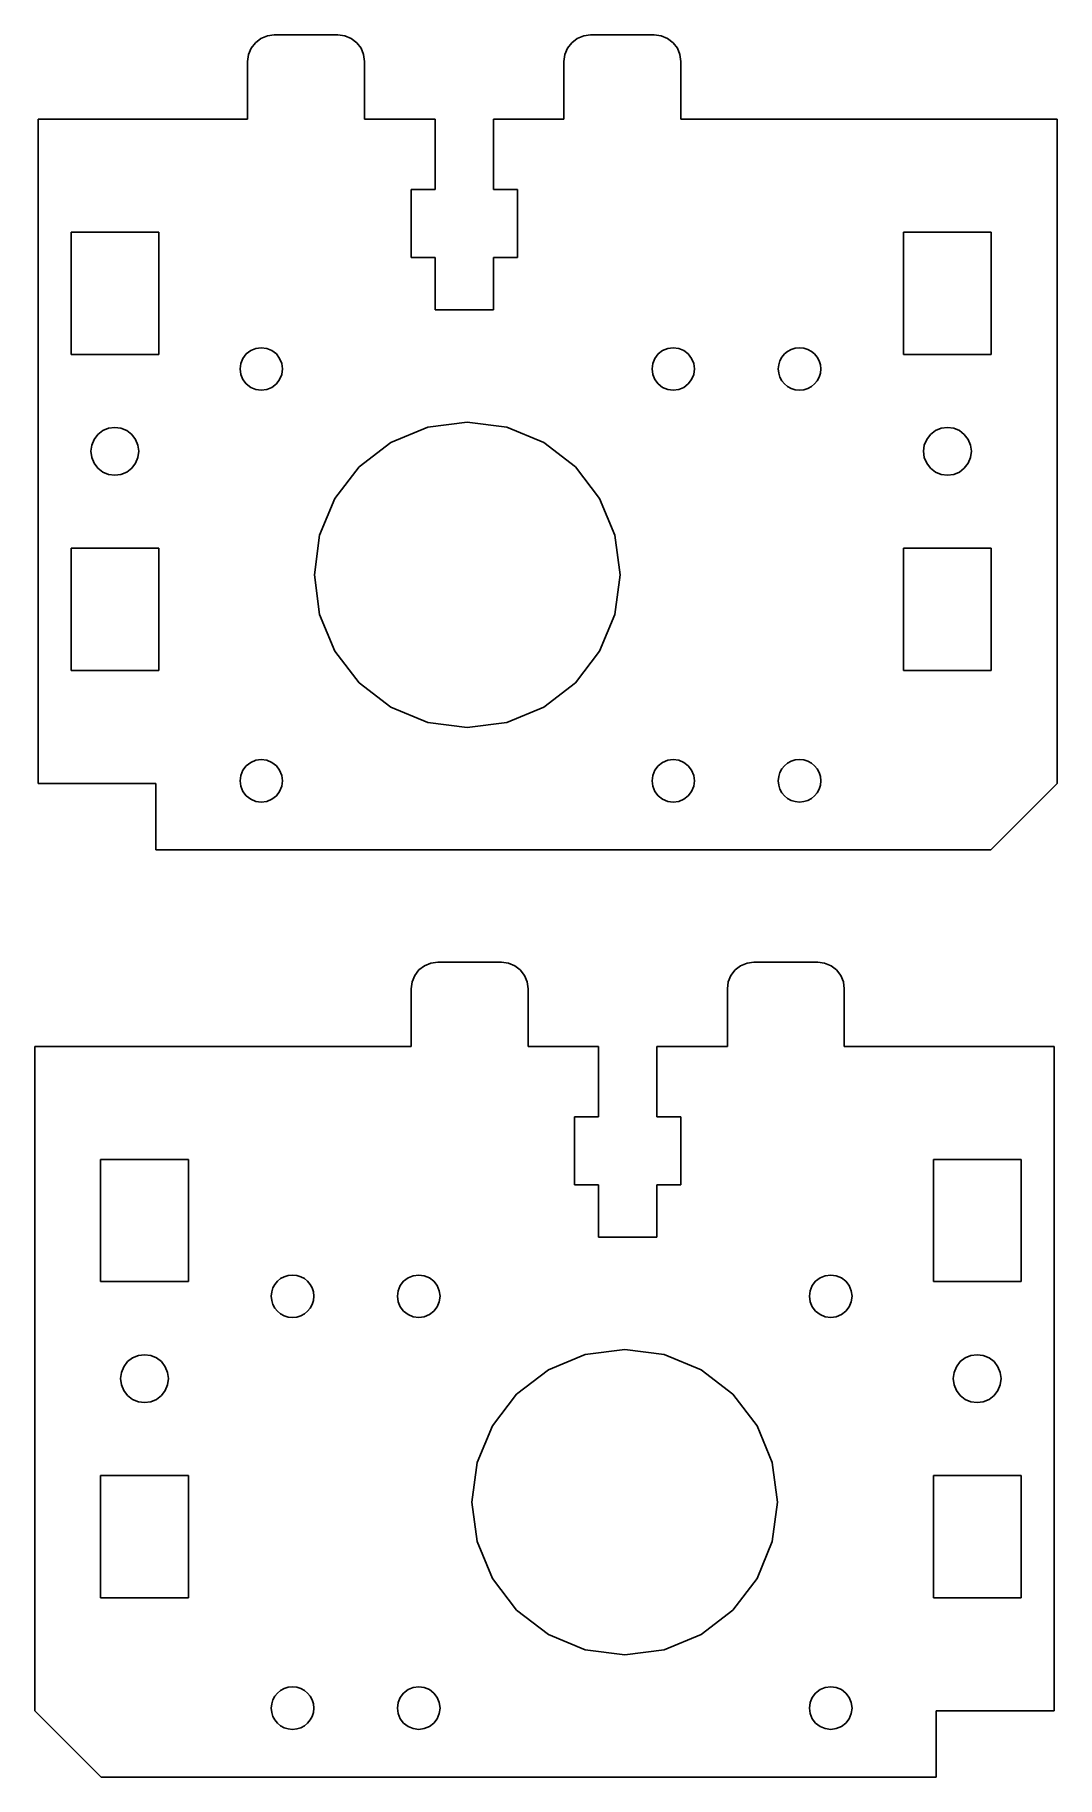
# Model space of a CAD drawing. Header units: millimetres. Extents: x 18 to 95, y 6 to 137.
import ezdxf

# ---------------------------------------------------------------- set-up
doc = ezdxf.new("R2010")
doc.units = ezdxf.units.MM

msp = doc.modelspace()

# ---------------------------------------------------------------- linework, layer by layer
for p, q in [((33.94, 136.03), (34.26, 136.44)), ((34.26, 136.44), (34.67, 136.76)), ((34.67, 136.76), (35.16, 136.96)), ((35.16, 136.96), (35.67, 137.03)), ((35.67, 137.03), (40.47, 137.03)), ((40.99, 136.96), (40.47, 137.03)), ((41.47, 136.76), (40.99, 136.96)), ((41.89, 136.44), (41.47, 136.76)), ((42.21, 136.03), (41.89, 136.44)), ((57.74, 136.03), (58.06, 136.44)), ((58.06, 136.44), (58.47, 136.76)), ((58.47, 136.76), (58.96, 136.96)), ((58.96, 136.96), (59.47, 137.03)), ((59.47, 137.03), (64.27, 137.03)), ((64.79, 136.96), (64.27, 137.03)), ((65.27, 136.76), (64.79, 136.96)), ((65.69, 136.44), (65.27, 136.76)), ((66.01, 136.03), (65.69, 136.44)), ((33.67, 135.03), (33.74, 135.55)), ((33.74, 135.55), (33.94, 136.03)), ((42.4, 135.55), (42.21, 136.03)), ((42.47, 135.03), (42.4, 135.55)), ((57.47, 135.03), (57.54, 135.55)), ((57.54, 135.55), (57.74, 136.03)), ((66.2, 135.55), (66.01, 136.03)), ((66.27, 135.03), (66.2, 135.55)), ((33.67, 130.68), (33.67, 135.03)), ((42.47, 135.03), (42.47, 130.68)), ((57.47, 130.68), (57.47, 135.03)), ((66.27, 135.03), (66.27, 130.68)), ((17.9, 130.68), (33.67, 130.68)), ((17.9, 80.68), (17.9, 130.68)), ((42.47, 130.68), (47.77, 130.68)), ((47.77, 130.68), (47.77, 125.38)), ((52.17, 130.68), (57.47, 130.68)), ((52.17, 125.38), (52.17, 130.68)), ((66.27, 130.68), (81.9, 130.68)), ((81.9, 130.68), (94.59, 130.68)), ((94.59, 80.68), (94.59, 130.68)), ((47.77, 125.38), (45.97, 125.38)), ((45.97, 125.38), (45.97, 120.28)), ((53.97, 125.38), (52.17, 125.38)), ((53.97, 120.28), (53.97, 125.38)), ((20.38, 122.18), (20.38, 112.98)), ((26.98, 122.18), (20.38, 122.18)), ((26.98, 112.98), (26.98, 122.18)), ((89.63, 122.18), (83.03, 122.18)), ((83.03, 122.18), (83.03, 112.98)), ((89.63, 112.98), (89.63, 122.18)), ((45.97, 120.28), (47.77, 120.28)), ((47.77, 120.28), (47.77, 116.33)), ((52.17, 120.28), (53.97, 120.28)), ((52.17, 116.33), (52.17, 120.28)), ((52.17, 116.33), (47.77, 116.33)), ((20.38, 112.98), (26.98, 112.98)), ((33.57, 113.01), (33.31, 112.68)), ((33.9, 113.27), (33.57, 113.01)), ((34.28, 113.43), (33.9, 113.27)), ((34.7, 113.48), (34.28, 113.43)), ((35.11, 113.43), (34.7, 113.48)), ((35.5, 113.27), (35.11, 113.43)), ((35.83, 113.01), (35.5, 113.27)), ((36.08, 112.68), (35.83, 113.01)), ((64.57, 113.01), (64.31, 112.68)), ((64.9, 113.27), (64.57, 113.01)), ((65.28, 113.43), (64.9, 113.27)), ((65.7, 113.48), (65.28, 113.43)), ((66.11, 113.43), (65.7, 113.48)), ((66.5, 113.27), (66.11, 113.43)), ((66.83, 113.01), (66.5, 113.27)), ((67.08, 112.68), (66.83, 113.01)), ((83.03, 112.98), (89.63, 112.98)), ((33.15, 112.29), (33.1, 111.88)), ((33.1, 111.88), (33.15, 111.47)), ((33.31, 112.68), (33.15, 112.29)), ((36.24, 112.29), (36.08, 112.68)), ((36.3, 111.88), (36.24, 112.29)), ((36.24, 111.47), (36.3, 111.88)), ((64.15, 112.29), (64.1, 111.88)), ((64.1, 111.88), (64.15, 111.47)), ((64.31, 112.68), (64.15, 112.29)), ((67.24, 112.29), (67.08, 112.68)), ((67.3, 111.88), (67.24, 112.29)), ((67.24, 111.47), (67.3, 111.88)), ((33.15, 111.47), (33.31, 111.08)), ((33.31, 111.08), (33.57, 110.75)), ((33.57, 110.75), (33.9, 110.49)), ((33.9, 110.49), (34.28, 110.33)), ((34.28, 110.33), (34.7, 110.28)), ((34.7, 110.28), (35.11, 110.33)), ((35.11, 110.33), (35.5, 110.49)), ((35.5, 110.49), (35.83, 110.75)), ((35.83, 110.75), (36.08, 111.08)), ((36.08, 111.08), (36.24, 111.47)), ((64.15, 111.47), (64.31, 111.08)), ((64.31, 111.08), (64.57, 110.75)), ((64.57, 110.75), (64.9, 110.49)), ((64.9, 110.49), (65.28, 110.33)), ((65.28, 110.33), (65.7, 110.28)), ((65.7, 110.28), (66.11, 110.33)), ((66.11, 110.33), (66.5, 110.49)), ((66.5, 110.49), (66.83, 110.75)), ((66.83, 110.75), (67.08, 111.08)), ((67.08, 111.08), (67.24, 111.47)), ((50.2, 107.88), (47.22, 107.49)), ((53.17, 107.49), (50.2, 107.88)), ((22.12, 106.58), (21.94, 106.15)), ((22.4, 106.95), (22.12, 106.58)), ((22.78, 107.24), (22.4, 106.95)), ((23.21, 107.42), (22.78, 107.24)), ((23.68, 107.48), (23.21, 107.42)), ((24.14, 107.42), (23.68, 107.48)), ((24.58, 107.24), (24.14, 107.42)), ((24.95, 106.95), (24.58, 107.24)), ((25.24, 106.58), (24.95, 106.95)), ((25.42, 106.15), (25.24, 106.58)), ((44.45, 106.34), (42.07, 104.51)), ((47.22, 107.49), (44.45, 106.34)), ((55.95, 106.34), (53.17, 107.49)), ((58.33, 104.51), (55.95, 106.34)), ((84.77, 106.58), (84.59, 106.15)), ((85.06, 106.95), (84.77, 106.58)), ((85.43, 107.24), (85.06, 106.95)), ((85.86, 107.42), (85.43, 107.24)), ((86.33, 107.48), (85.86, 107.42)), ((86.8, 107.42), (86.33, 107.48)), ((87.23, 107.24), (86.8, 107.42)), ((87.6, 106.95), (87.23, 107.24)), ((87.89, 106.58), (87.6, 106.95)), ((88.07, 106.15), (87.89, 106.58)), ((21.94, 106.15), (21.88, 105.68)), ((21.88, 105.68), (21.94, 105.21)), ((21.94, 105.21), (22.12, 104.78)), ((25.24, 104.78), (25.42, 105.21)), ((25.48, 105.68), (25.42, 106.15)), ((25.42, 105.21), (25.48, 105.68)), ((84.59, 106.15), (84.53, 105.68)), ((84.53, 105.68), (84.59, 105.21)), ((84.59, 105.21), (84.77, 104.78)), ((87.89, 104.78), (88.07, 105.21)), ((88.13, 105.68), (88.07, 106.15)), ((88.07, 105.21), (88.13, 105.68)), ((22.12, 104.78), (22.4, 104.41)), ((22.4, 104.41), (22.78, 104.12)), ((22.78, 104.12), (23.21, 103.94)), ((23.21, 103.94), (23.68, 103.88)), ((23.68, 103.88), (24.14, 103.94)), ((24.14, 103.94), (24.58, 104.12)), ((24.58, 104.12), (24.95, 104.41)), ((24.95, 104.41), (25.24, 104.78)), ((42.07, 104.51), (40.24, 102.13)), ((60.16, 102.13), (58.33, 104.51)), ((84.77, 104.78), (85.06, 104.41)), ((85.06, 104.41), (85.43, 104.12)), ((85.43, 104.12), (85.86, 103.94)), ((85.86, 103.94), (86.33, 103.88)), ((86.33, 103.88), (86.8, 103.94)), ((86.8, 103.94), (87.23, 104.12)), ((87.23, 104.12), (87.6, 104.41)), ((87.6, 104.41), (87.89, 104.78)), ((40.24, 102.13), (39.09, 99.36)), ((61.31, 99.36), (60.16, 102.13)), ((20.38, 98.38), (20.38, 89.18)), ((26.98, 98.38), (20.38, 98.38)), ((26.98, 89.18), (26.98, 98.38)), ((39.09, 99.36), (38.7, 96.38)), ((61.7, 96.38), (61.31, 99.36)), ((83.03, 98.38), (83.03, 89.18)), ((89.63, 98.38), (83.03, 98.38)), ((89.63, 89.18), (89.63, 98.38)), ((38.7, 96.38), (39.09, 93.4)), ((61.31, 93.4), (61.7, 96.38)), ((39.09, 93.4), (40.24, 90.63)), ((60.16, 90.63), (61.31, 93.4)), ((40.24, 90.63), (42.07, 88.25)), ((58.33, 88.25), (60.16, 90.63)), ((20.38, 89.18), (26.98, 89.18)), ((42.07, 88.25), (44.45, 86.42)), ((55.95, 86.42), (58.33, 88.25)), ((83.03, 89.18), (89.63, 89.18)), ((44.45, 86.42), (47.22, 85.27)), ((47.22, 85.27), (50.2, 84.88)), ((50.2, 84.88), (53.17, 85.27)), ((53.17, 85.27), (55.95, 86.42)), ((33.31, 81.68), (33.15, 81.29)), ((33.57, 82.01), (33.31, 81.68)), ((33.9, 82.27), (33.57, 82.01)), ((34.28, 82.43), (33.9, 82.27)), ((34.7, 82.48), (34.28, 82.43)), ((35.11, 82.43), (34.7, 82.48)), ((35.5, 82.27), (35.11, 82.43)), ((35.83, 82.01), (35.5, 82.27)), ((36.08, 81.68), (35.83, 82.01)), ((36.24, 81.29), (36.08, 81.68)), ((64.31, 81.68), (64.15, 81.29)), ((64.57, 82.01), (64.31, 81.68)), ((64.9, 82.27), (64.57, 82.01)), ((65.28, 82.43), (64.9, 82.27)), ((65.7, 82.48), (65.28, 82.43)), ((66.11, 82.43), (65.7, 82.48)), ((66.5, 82.27), (66.11, 82.43)), ((66.83, 82.01), (66.5, 82.27)), ((67.08, 81.68), (66.83, 82.01)), ((67.24, 81.29), (67.08, 81.68)), ((17.9, 80.68), (26.77, 80.68)), ((26.77, 80.68), (26.77, 75.68)), ((33.15, 81.29), (33.1, 80.88)), ((33.1, 80.88), (33.15, 80.47)), ((33.15, 80.47), (33.31, 80.08)), ((33.31, 80.08), (33.57, 79.75)), ((35.83, 79.75), (36.08, 80.08)), ((36.08, 80.08), (36.24, 80.47)), ((36.3, 80.88), (36.24, 81.29)), ((36.24, 80.47), (36.3, 80.88)), ((64.15, 81.29), (64.1, 80.88)), ((64.1, 80.88), (64.15, 80.47)), ((64.15, 80.47), (64.31, 80.08)), ((64.31, 80.08), (64.57, 79.75)), ((66.83, 79.75), (67.08, 80.08)), ((67.08, 80.08), (67.24, 80.47)), ((67.3, 80.88), (67.24, 81.29)), ((67.24, 80.47), (67.3, 80.88)), ((94.59, 80.68), (89.59, 75.68)), ((33.57, 79.75), (33.9, 79.49)), ((33.9, 79.49), (34.28, 79.33)), ((34.28, 79.33), (34.7, 79.28)), ((34.7, 79.28), (35.11, 79.33)), ((35.11, 79.33), (35.5, 79.49)), ((35.5, 79.49), (35.83, 79.75)), ((64.57, 79.75), (64.9, 79.49)), ((64.9, 79.49), (65.28, 79.33)), ((65.28, 79.33), (65.7, 79.28)), ((65.7, 79.28), (66.11, 79.33)), ((66.11, 79.33), (66.5, 79.49)), ((66.5, 79.49), (66.83, 79.75)), ((76.9, 75.68), (26.77, 75.68)), ((76.9, 75.68), (89.59, 75.68)), ((46.56, 66.65), (46.97, 66.96)), ((46.97, 66.96), (47.45, 67.16)), ((47.45, 67.16), (47.97, 67.23)), ((52.77, 67.23), (47.97, 67.23)), ((53.29, 67.16), (52.77, 67.23)), ((53.77, 66.96), (53.29, 67.16)), ((54.18, 66.65), (53.77, 66.96)), ((70.36, 66.65), (70.77, 66.96)), ((70.77, 66.96), (71.25, 67.16)), ((71.25, 67.16), (71.77, 67.23)), ((76.57, 67.23), (71.77, 67.23)), ((77.09, 67.16), (76.57, 67.23)), ((77.57, 66.96), (77.09, 67.16)), ((77.98, 66.65), (77.57, 66.96)), ((45.97, 65.23), (46.04, 65.75)), ((46.04, 65.75), (46.24, 66.23)), ((46.24, 66.23), (46.56, 66.65)), ((54.5, 66.23), (54.18, 66.65)), ((54.7, 65.75), (54.5, 66.23)), ((54.77, 65.23), (54.7, 65.75)), ((69.77, 65.23), (69.84, 65.75)), ((69.84, 65.75), (70.04, 66.23)), ((70.04, 66.23), (70.36, 66.65)), ((78.3, 66.23), (77.98, 66.65)), ((78.5, 65.75), (78.3, 66.23)), ((78.57, 65.23), (78.5, 65.75)), ((45.97, 65.23), (45.97, 60.88)), ((54.77, 60.88), (54.77, 65.23)), ((69.77, 65.23), (69.77, 60.88)), ((78.57, 60.88), (78.57, 65.23)), ((30.35, 60.88), (17.66, 60.88)), ((17.66, 10.88), (17.66, 60.88)), ((45.97, 60.88), (30.35, 60.88)), ((60.07, 60.88), (54.77, 60.88)), ((60.07, 55.58), (60.07, 60.88)), ((64.47, 60.88), (64.47, 55.58)), ((69.77, 60.88), (64.47, 60.88)), ((94.35, 60.88), (78.57, 60.88)), ((94.35, 10.88), (94.35, 60.88)), ((58.27, 50.48), (58.27, 55.58)), ((58.27, 55.58), (60.07, 55.58)), ((64.47, 55.58), (66.27, 55.58)), ((66.27, 55.58), (66.27, 50.48)), ((22.61, 43.18), (22.61, 52.38)), ((22.61, 52.38), (29.21, 52.38)), ((29.21, 52.38), (29.21, 43.18)), ((85.27, 43.18), (85.27, 52.38)), ((85.27, 52.38), (91.87, 52.38)), ((91.87, 52.38), (91.87, 43.18)), ((60.07, 50.48), (58.27, 50.48)), ((60.07, 46.53), (60.07, 50.48)), ((66.27, 50.48), (64.47, 50.48)), ((64.47, 50.48), (64.47, 46.53)), ((60.07, 46.53), (64.47, 46.53)), ((45.41, 43.21), (45.75, 43.47)), ((45.75, 43.47), (46.13, 43.63)), ((46.13, 43.63), (46.55, 43.68)), ((46.55, 43.68), (46.96, 43.63)), ((46.96, 43.63), (47.35, 43.47)), ((47.35, 43.47), (47.68, 43.21)), ((76.41, 43.21), (76.75, 43.47)), ((76.75, 43.47), (77.13, 43.63)), ((77.13, 43.63), (77.55, 43.68)), ((77.55, 43.68), (77.96, 43.63)), ((77.96, 43.63), (78.35, 43.47)), ((78.35, 43.47), (78.68, 43.21)), ((29.21, 43.18), (22.61, 43.18)), ((44.95, 42.08), (45, 42.5)), ((45, 41.67), (44.95, 42.08)), ((45, 42.5), (45.16, 42.88)), ((45.16, 42.88), (45.41, 43.21)), ((47.68, 43.21), (47.93, 42.88)), ((47.93, 42.88), (48.09, 42.5)), ((48.09, 42.5), (48.15, 42.08)), ((48.15, 42.08), (48.09, 41.67)), ((75.95, 42.08), (76, 42.5)), ((76, 41.67), (75.95, 42.08)), ((76, 42.5), (76.16, 42.88)), ((76.16, 42.88), (76.41, 43.21)), ((78.68, 43.21), (78.93, 42.88)), ((78.93, 42.88), (79.09, 42.5)), ((79.09, 42.5), (79.15, 42.08)), ((79.15, 42.08), (79.09, 41.67)), ((91.87, 43.18), (85.27, 43.18)), ((45.16, 41.28), (45, 41.67)), ((45.41, 40.95), (45.16, 41.28)), ((45.75, 40.7), (45.41, 40.95)), ((46.13, 40.54), (45.75, 40.7)), ((47.35, 40.7), (46.96, 40.54)), ((47.68, 40.95), (47.35, 40.7)), ((47.93, 41.28), (47.68, 40.95)), ((48.09, 41.67), (47.93, 41.28)), ((76.16, 41.28), (76, 41.67)), ((76.41, 40.95), (76.16, 41.28)), ((76.75, 40.7), (76.41, 40.95)), ((77.13, 40.54), (76.75, 40.7)), ((78.35, 40.7), (77.96, 40.54)), ((78.68, 40.95), (78.35, 40.7)), ((78.93, 41.28), (78.68, 40.95)), ((79.09, 41.67), (78.93, 41.28)), ((46.55, 40.48), (46.13, 40.54)), ((46.96, 40.54), (46.55, 40.48)), ((77.55, 40.48), (77.13, 40.54)), ((77.96, 40.54), (77.55, 40.48)), ((59.07, 37.69), (62.05, 38.08)), ((62.05, 38.08), (65.02, 37.69)), ((24.17, 36.35), (24.35, 36.78)), ((24.35, 36.78), (24.64, 37.16)), ((24.64, 37.16), (25.01, 37.44)), ((25.01, 37.44), (25.45, 37.62)), ((25.45, 37.62), (25.91, 37.68)), ((25.91, 37.68), (26.38, 37.62)), ((26.38, 37.62), (26.81, 37.44)), ((26.81, 37.44), (27.19, 37.16)), ((27.19, 37.16), (27.47, 36.78)), ((27.47, 36.78), (27.65, 36.35)), ((56.3, 36.54), (59.07, 37.69)), ((65.02, 37.69), (67.8, 36.54)), ((86.83, 36.35), (87.01, 36.78)), ((87.01, 36.78), (87.29, 37.16)), ((87.29, 37.16), (87.66, 37.44)), ((87.66, 37.44), (88.1, 37.62)), ((88.1, 37.62), (88.57, 37.68)), ((88.57, 37.68), (89.03, 37.62)), ((89.03, 37.62), (89.47, 37.44)), ((89.47, 37.44), (89.84, 37.16)), ((89.84, 37.16), (90.13, 36.78)), ((90.13, 36.78), (90.31, 36.35)), ((24.11, 35.88), (24.17, 36.35)), ((24.17, 35.42), (24.11, 35.88)), ((24.35, 34.98), (24.17, 35.42)), ((27.65, 35.42), (27.47, 34.98)), ((27.65, 36.35), (27.72, 35.88)), ((27.72, 35.88), (27.65, 35.42)), ((53.91, 34.71), (56.3, 36.54)), ((67.8, 36.54), (70.18, 34.71)), ((86.76, 35.88), (86.83, 36.35)), ((86.83, 35.42), (86.76, 35.88)), ((87.01, 34.98), (86.83, 35.42)), ((90.31, 35.42), (90.13, 34.98)), ((90.31, 36.35), (90.37, 35.88)), ((90.37, 35.88), (90.31, 35.42)), ((24.64, 34.61), (24.35, 34.98)), ((25.01, 34.32), (24.64, 34.61)), ((25.45, 34.14), (25.01, 34.32)), ((25.91, 34.08), (25.45, 34.14)), ((26.38, 34.14), (25.91, 34.08)), ((26.81, 34.32), (26.38, 34.14)), ((27.19, 34.61), (26.81, 34.32)), ((27.47, 34.98), (27.19, 34.61)), ((52.09, 32.33), (53.91, 34.71)), ((70.18, 34.71), (72, 32.33)), ((87.29, 34.61), (87.01, 34.98)), ((87.66, 34.32), (87.29, 34.61)), ((88.1, 34.14), (87.66, 34.32)), ((88.57, 34.08), (88.1, 34.14)), ((89.03, 34.14), (88.57, 34.08)), ((89.47, 34.32), (89.03, 34.14)), ((89.84, 34.61), (89.47, 34.32)), ((90.13, 34.98), (89.84, 34.61)), ((50.94, 29.56), (52.09, 32.33)), ((72, 32.33), (73.15, 29.56)), ((50.55, 26.58), (50.94, 29.56)), ((73.15, 29.56), (73.55, 26.58)), ((22.61, 19.38), (22.61, 28.58)), ((22.61, 28.58), (29.21, 28.58)), ((29.21, 28.58), (29.21, 19.38)), ((85.27, 19.38), (85.27, 28.58)), ((85.27, 28.58), (91.87, 28.58)), ((91.87, 28.58), (91.87, 19.38)), ((50.94, 23.61), (50.55, 26.58)), ((73.55, 26.58), (73.15, 23.61)), ((52.09, 20.83), (50.94, 23.61)), ((73.15, 23.61), (72, 20.83)), ((53.91, 18.45), (52.09, 20.83)), ((72, 20.83), (70.18, 18.45)), ((29.21, 19.38), (22.61, 19.38)), ((56.3, 16.62), (53.91, 18.45)), ((70.18, 18.45), (67.8, 16.62)), ((91.87, 19.38), (85.27, 19.38)), ((59.07, 15.47), (56.3, 16.62)), ((67.8, 16.62), (65.02, 15.47)), ((62.05, 15.08), (59.07, 15.47)), ((65.02, 15.47), (62.05, 15.08)), ((45, 11.5), (45.16, 11.88)), ((45.16, 11.88), (45.41, 12.21)), ((45.41, 12.21), (45.75, 12.47)), ((45.75, 12.47), (46.13, 12.63)), ((46.13, 12.63), (46.55, 12.68)), ((46.55, 12.68), (46.96, 12.63)), ((46.96, 12.63), (47.35, 12.47)), ((47.35, 12.47), (47.68, 12.21)), ((47.68, 12.21), (47.93, 11.88)), ((47.93, 11.88), (48.09, 11.5)), ((76, 11.5), (76.16, 11.88)), ((76.16, 11.88), (76.41, 12.21)), ((76.41, 12.21), (76.75, 12.47)), ((76.75, 12.47), (77.13, 12.63)), ((77.13, 12.63), (77.55, 12.68)), ((77.55, 12.68), (77.96, 12.63)), ((77.96, 12.63), (78.35, 12.47)), ((78.35, 12.47), (78.68, 12.21)), ((78.68, 12.21), (78.93, 11.88)), ((78.93, 11.88), (79.09, 11.5)), ((17.66, 10.88), (22.66, 5.88)), ((44.95, 11.08), (45, 11.5)), ((45, 10.67), (44.95, 11.08)), ((45.16, 10.28), (45, 10.67)), ((48.09, 10.67), (47.93, 10.28)), ((48.09, 11.5), (48.15, 11.08)), ((48.15, 11.08), (48.09, 10.67)), ((75.95, 11.08), (76, 11.5)), ((76, 10.67), (75.95, 11.08)), ((76.16, 10.28), (76, 10.67)), ((79.09, 10.67), (78.93, 10.28)), ((79.09, 11.5), (79.15, 11.08)), ((79.15, 11.08), (79.09, 10.67)), ((94.35, 10.88), (85.47, 10.88)), ((85.47, 10.88), (85.47, 5.88)), ((45.41, 9.95), (45.16, 10.28)), ((45.75, 9.7), (45.41, 9.95)), ((46.13, 9.54), (45.75, 9.7)), ((46.55, 9.48), (46.13, 9.54)), ((46.96, 9.54), (46.55, 9.48)), ((47.35, 9.7), (46.96, 9.54)), ((47.68, 9.95), (47.35, 9.7)), ((47.93, 10.28), (47.68, 9.95)), ((76.41, 9.95), (76.16, 10.28)), ((76.75, 9.7), (76.41, 9.95)), ((77.13, 9.54), (76.75, 9.7)), ((77.55, 9.48), (77.13, 9.54)), ((77.96, 9.54), (77.55, 9.48)), ((78.35, 9.7), (77.96, 9.54)), ((78.68, 9.95), (78.35, 9.7)), ((78.93, 10.28), (78.68, 9.95)), ((35.35, 5.88), (22.66, 5.88)), ((35.35, 5.88), (85.47, 5.88))]:
    msp.add_line(p, q)
for centre in [(75.2, 111.88), (75.2, 80.88), (37.05, 42.08), (37.05, 11.08)]:
    msp.add_circle(centre, 1.6)

doc.saveas('drawing.dxf')
